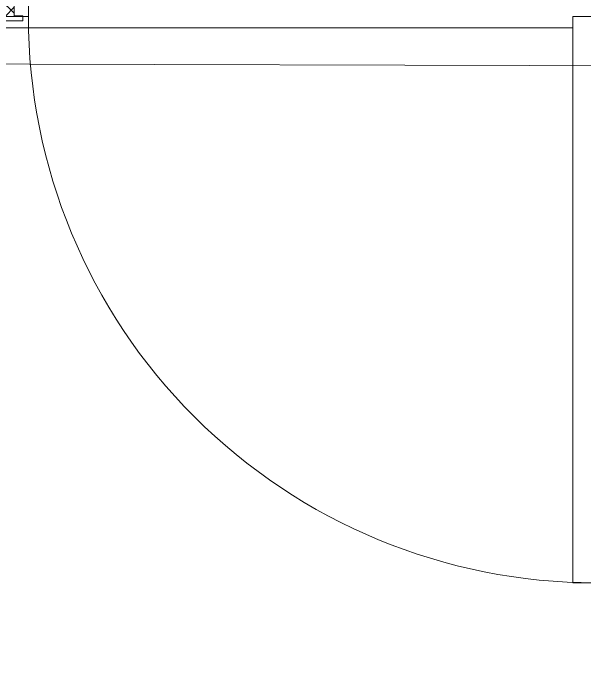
# Model space of a CAD drawing. Header units: millimetres. Extents: x -1113 to 415037, y -3642 to 28069.
# Drawn here: x 81818 to 82825, y 18774 to 19920 of the extents above; entities that cross this region are included whole.
import ezdxf

# ---------------------------------------------------------------- set-up
doc = ezdxf.new("R2010")
doc.units = ezdxf.units.MM
for name, color, linetype, lineweight in [('0) Стена 3.93м', 3, 'Continuous', 60), ('A-AREA-BNDY', 7, 'Continuous', 5), ('A-DOOR-2', 7, 'Continuous', 5), ('A-DOOR-FRAM-2', 7, 'Continuous', 5), ('A-FLOR', 7, 'Continuous', 9)]:
    doc.layers.add(name, color=color, linetype=linetype, lineweight=lineweight)
doc.layers.add('A-DOOR-1', color=7, linetype='Continuous', lineweight=5, true_color=0xc0c0c0)
doc.layers.add('A-DOOR-FRAM-1', color=7, linetype='Continuous', lineweight=5, true_color=0xc0c0c0)

# ---------------------------------------------------------------- blocks, each defined once
blk = doc.blocks.new('110_Дверь_СКБ_1Ст_Внутренняя1 - Д-11п 1100x2100h_кладовые _все__ коридор _между помещениями блока столовой__ моечные _все_ 2-32102277-Объем проектирования 1 этажа')
at = {"layer": 'A-DOOR-2'}
h = blk.add_hatch(dxfattribs=at)
h.set_pattern_fill('FP_44', color=256, style=0, pattern_type=2)
h.set_pattern_definition([(135, (1751.41, 114.685), (-14.14214, -14.14214), []), (225, (1751.41, 114.685), (14.14214, -14.14214), [])])
h.paths.add_polyline_path([(537.5, -50), (562.5, -50), (562.5, 50), (537.5, 50)])
at = {"layer": 'A-DOOR-FRAM-2'}
h = blk.add_hatch(dxfattribs=at)
h.set_pattern_fill('FP_45', color=256, style=0, pattern_type=2)
h.set_pattern_definition([(45, (-371.384, 114.685), (-14.1421, 14.1421), []), (135, (-371.384, 114.685), (-14.1421, -14.1421), [])])
h.paths.add_polyline_path([(-512.5, -50), (-512.5, 50), (-537.5, 50), (-537.5, -50)])
at = {"layer": 'A-DOOR-1'}
for p, q in [((-487.5, 1050), (-487.5, 50)), ((-447.5, 1050), (-487.5, 1050)), ((-447.5, 50), (-447.5, 1050)), ((-487.5, 50), (-447.5, 50))]:
    blk.add_line(p, q, dxfattribs=at)
blk.add_arc((-487.5, 50), 1000, 360, 90, dxfattribs=at)
at = {"layer": 'A-DOOR-FRAM-1'}
for p, q in [((-497.5, 58), (-567.5, 58)), ((-567.5, 58), (-567.5, 50)), ((-497.5, 50), (-497.5, 58)), ((592.5, 58), (522.5, 58)), ((522.5, 58), (522.5, 50)), ((592.5, 50), (592.5, 58)), ((-567.5, 50), (-497.5, 50)), ((-512.5, 50), (-537.5, 50)), ((-537.5, 50), (-537.5, -50)), ((-487.5, 50), (-512.5, 50)), ((-512.5, 50), (-512.5, -30)), ((-512.5, -50), (-512.5, 50)), ((-497.5, 50), (-512.5, 50)), ((-512.5, 50), (-512.5, 49)), ((-512.5, 49), (-497.5, 49)), ((-497.5, 49), (-497.5, 50)), ((-487.5, 10), (-487.5, 50)), ((512.5, 50), (512.5, 10)), ((537.5, 50), (512.5, 50)), ((537.5, 50), (522.5, 50)), ((522.5, 50), (522.5, 49)), ((522.5, 50), (592.5, 50)), ((522.5, 49), (537.5, 49)), ((537.5, -30), (537.5, 50)), ((562.5, 50), (537.5, 50)), ((537.5, 50), (537.5, -50)), ((537.5, 49), (537.5, 50)), ((562.5, -50), (562.5, 50)), ((-477.5, 10), (-487.5, 10)), ((-477.5, -30), (-477.5, 10)), ((512.5, 10), (502.5, 10)), ((502.5, 10), (502.5, -30)), ((-512.5, -30), (-477.5, -30)), ((-497.5, -30), (-512.5, -30)), ((-512.5, -30), (-512.5, -50)), ((-497.5, -50), (-497.5, -30)), ((502.5, -30), (537.5, -30)), ((537.5, -30), (522.5, -30)), ((522.5, -30), (522.5, -50)), ((537.5, -50), (537.5, -30)), ((-497.5, -50), (-567.5, -50)), ((-567.5, -50), (-567.5, -58)), ((-537.5, -50), (-512.5, -50)), ((-512.5, -50), (-497.5, -50)), ((-497.5, -58), (-497.5, -50)), ((522.5, -50), (537.5, -50)), ((592.5, -50), (522.5, -50)), ((522.5, -50), (522.5, -58)), ((537.5, -50), (562.5, -50)), ((592.5, -58), (592.5, -50)), ((-567.5, -58), (-497.5, -58)), ((522.5, -58), (592.5, -58))]:
    blk.add_line(p, q, dxfattribs=at)
blk = doc.blocks.new('1floor')
at = {"layer": 'A-FLOR'}
blk.add_line((82740, 20030), (81730, 20030), dxfattribs=at)
at = {"layer": 'A-DOOR-1', "rotation": 180}
blk.add_blockref('110_Дверь_СКБ_1Ст_Внутренняя1 - Д-11п 1100x2100h_кладовые _все__ коридор _между помещениями блока столовой__ моечные _все_ 2-32102277-Объем проектирования 1 этажа', (82292.5, 20100), dxfattribs=at)

msp = doc.modelspace()

# ---------------------------------------------------------------- linework, layer by layer
at = {"layer": 'A-AREA-BNDY', "flags": 128}
msp.add_lwpolyline([(82949.7, 19826.8), (81625.8, 19829.9), (81625, 19529.9), (80825, 19531.8), (80819.3, 17087.8), (81219.3, 17086.9), (81214.6, 15086.9), (82938.6, 15082.8)], close=True, dxfattribs=at)

# ---------------------------------------------------------------- block references
at = {"layer": '0) Стена 3.93м'}
msp.add_blockref('1floor', (64.7, -136.1), dxfattribs=at)

doc.saveas('drawing.dxf')
